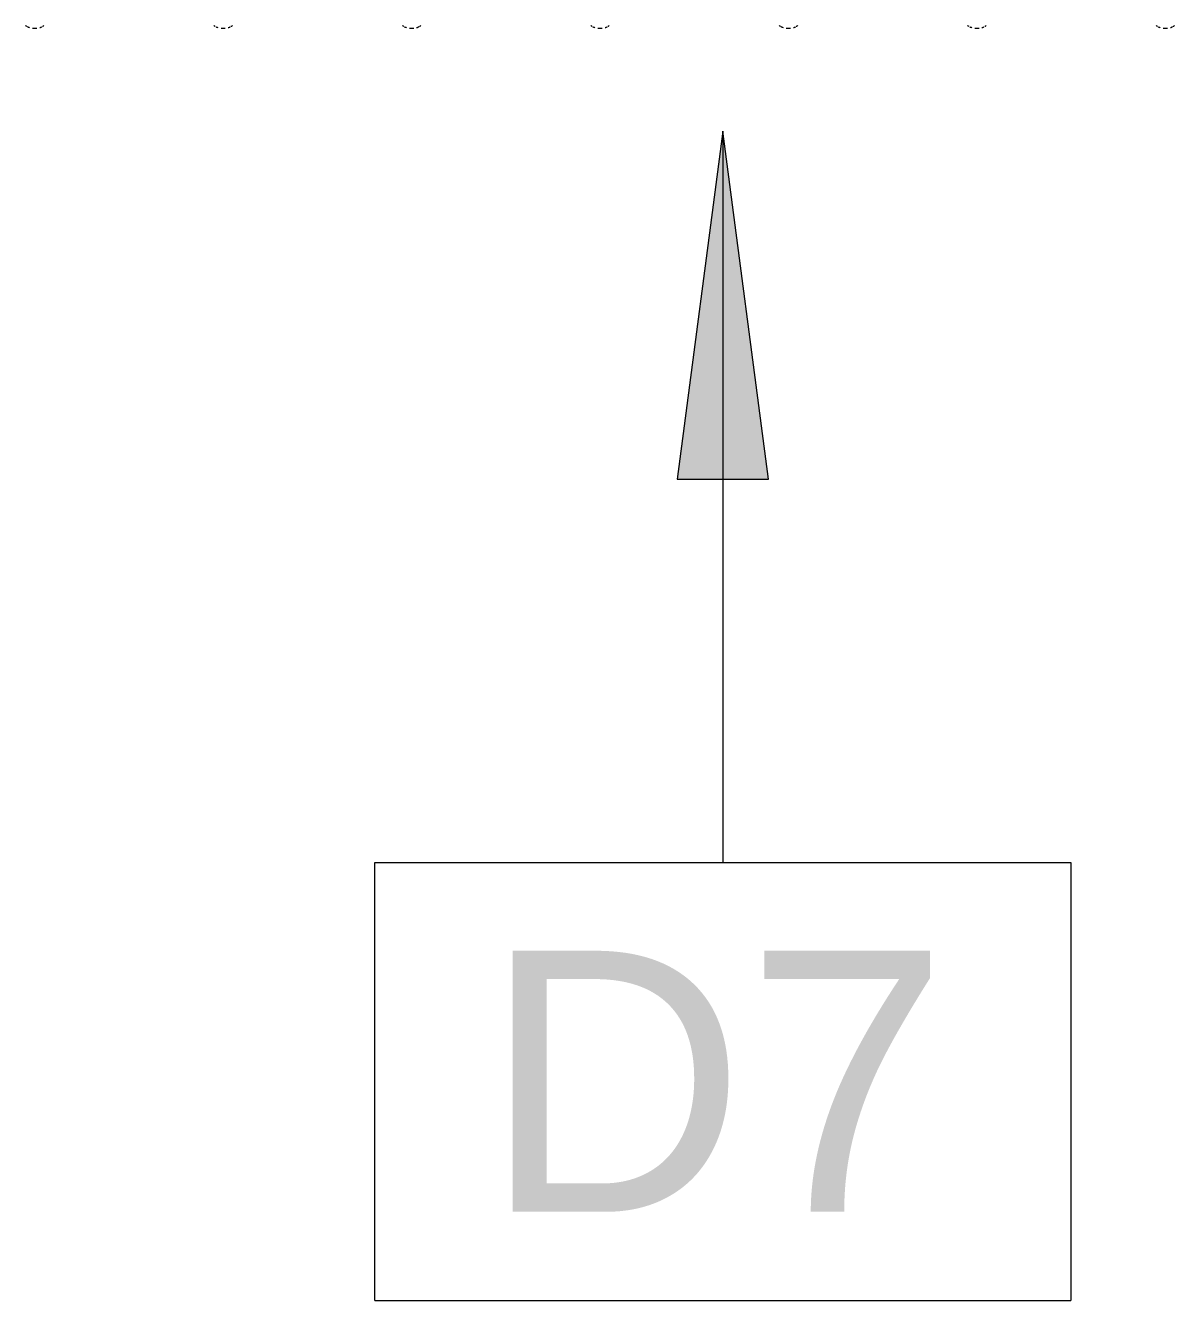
# Model space of a CAD drawing. Header units: inches. Extents: x -1176 to 1545, y -2552 to 978.
# Drawn here: x -186.14 to -166.32, y 509.13 to 531.11 of the extents above; entities that cross this region are included whole.
import ezdxf

# ---------------------------------------------------------------- set-up
doc = ezdxf.new("R2010")
doc.units = ezdxf.units.IN
doc.header["$MEASUREMENT"] = 0
doc.linetypes.add('Demolished', pattern=[0.1875, 0.125, -0.0625])
doc.layers.add('A-ANNO-KEYN', color=231, linetype='Continuous', lineweight=9)
doc.layers.add('A-GENM', color=13, linetype='Continuous', lineweight=18)
doc.styles.add('Arial', font='arial.ttf', dxfattribs={"height": 4.5})

# ---------------------------------------------------------------- blocks, each defined once
blk = doc.blocks.new('Cast_Iron_Radiator_8182 - Cast_Iron_Radiator_8182-V30-2nd Floor Demo')
at = {"layer": 'A-GENM', "color": 7, "linetype": 'Demolished', "lineweight": 9}
for p, q in [((-5.787, -4.933), (-5.75, -4.933)), ((-5.75, -4.933), (-5.713, -4.933)), ((-2.537, -4.933), (-2.5, -4.933)), ((-2.5, -4.933), (-2.463, -4.933)), ((0.713, -4.933), (0.75, -4.933)), ((0.75, -4.933), (0.787, -4.933)), ((3.963, -4.933), (4, -4.933)), ((4, -4.933), (4.037, -4.933)), ((7.213, -4.933), (7.25, -4.933)), ((7.25, -4.933), (7.287, -4.933)), ((10.463, -4.933), (10.5, -4.933)), ((10.5, -4.933), (10.537, -4.933)), ((13.713, -4.933), (13.75, -4.933)), ((13.75, -4.933), (13.787, -4.933))]:
    blk.add_line(p, q, dxfattribs=at)
at = {"layer": 'A-GENM', "color": 7, "linetype": 'Demolished', "lineweight": 9, "flags": 128}
for points in [[(-5.886, -4.904), (-5.892, -4.9), (-5.898, -4.896), (-5.904, -4.891), (-5.909, -4.887)], [(-5.838, -4.925), (-5.845, -4.923), (-5.852, -4.921), (-5.859, -4.918), (-5.866, -4.915), (-5.873, -4.912)], [(-5.628, -4.912), (-5.635, -4.915), (-5.642, -4.918), (-5.649, -4.921), (-5.656, -4.924), (-5.663, -4.926)], [(-5.591, -4.887), (-5.597, -4.892), (-5.603, -4.896), (-5.609, -4.901), (-5.615, -4.905)], [(-2.636, -4.904), (-2.642, -4.9), (-2.648, -4.896), (-2.654, -4.891), (-2.659, -4.887)], [(-2.588, -4.925), (-2.595, -4.923), (-2.602, -4.921), (-2.609, -4.918), (-2.616, -4.915), (-2.623, -4.912)], [(-2.378, -4.912), (-2.385, -4.915), (-2.392, -4.918), (-2.399, -4.921), (-2.406, -4.924), (-2.413, -4.926)], [(-2.341, -4.887), (-2.347, -4.892), (-2.353, -4.896), (-2.359, -4.901), (-2.365, -4.905)], [(0.614, -4.904), (0.608, -4.9), (0.602, -4.896), (0.596, -4.891), (0.591, -4.887)], [(0.662, -4.925), (0.655, -4.923), (0.648, -4.921), (0.641, -4.918), (0.634, -4.915), (0.627, -4.912)], [(0.872, -4.912), (0.865, -4.915), (0.858, -4.918), (0.851, -4.921), (0.844, -4.924), (0.837, -4.926)], [(0.909, -4.887), (0.903, -4.892), (0.897, -4.896), (0.891, -4.901), (0.885, -4.905)], [(3.864, -4.904), (3.858, -4.9), (3.852, -4.896), (3.846, -4.891), (3.841, -4.887)], [(3.912, -4.925), (3.905, -4.923), (3.898, -4.921), (3.891, -4.918), (3.884, -4.915), (3.877, -4.912)], [(4.122, -4.912), (4.115, -4.915), (4.108, -4.918), (4.101, -4.921), (4.094, -4.924), (4.087, -4.926)], [(4.159, -4.887), (4.153, -4.892), (4.147, -4.896), (4.141, -4.901), (4.135, -4.905)], [(7.114, -4.904), (7.108, -4.9), (7.102, -4.896), (7.096, -4.891), (7.091, -4.887)], [(7.162, -4.925), (7.155, -4.923), (7.148, -4.921), (7.141, -4.918), (7.134, -4.915), (7.127, -4.912)], [(7.372, -4.912), (7.365, -4.915), (7.358, -4.918), (7.351, -4.921), (7.344, -4.924), (7.337, -4.926)], [(7.409, -4.887), (7.403, -4.892), (7.397, -4.896), (7.391, -4.901), (7.385, -4.905)], [(10.364, -4.904), (10.358, -4.9), (10.352, -4.896), (10.346, -4.891), (10.341, -4.887)], [(10.412, -4.925), (10.405, -4.923), (10.398, -4.921), (10.391, -4.918), (10.384, -4.915), (10.377, -4.912)], [(10.622, -4.912), (10.615, -4.915), (10.608, -4.918), (10.601, -4.921), (10.594, -4.924), (10.587, -4.926)], [(10.659, -4.887), (10.653, -4.892), (10.647, -4.896), (10.641, -4.901), (10.635, -4.905)], [(13.614, -4.904), (13.608, -4.9), (13.602, -4.896), (13.596, -4.891), (13.591, -4.887)], [(13.662, -4.925), (13.655, -4.923), (13.648, -4.921), (13.641, -4.918), (13.634, -4.915), (13.627, -4.912)], [(13.872, -4.912), (13.865, -4.915), (13.858, -4.918), (13.851, -4.921), (13.844, -4.924), (13.837, -4.926)], [(13.909, -4.887), (13.903, -4.892), (13.897, -4.896), (13.891, -4.901), (13.885, -4.905)]]:
    blk.add_lwpolyline(points, dxfattribs=at)
blk = doc.blocks.new('Keynote Tag - Keynote Number - Boxed-135510-2nd Floor Demo')
at = {"layer": 'A-ANNO-KEYN'}
for p, q in [((-0.125, -0.07924), (-0.125, 0.07812)), ((-0.125, 0.07812), (0.125, 0.07812)), ((0.125, 0.07812), (0.125, -0.07924)), ((-0.125, -0.07924), (0.125, -0.07924))]:
    blk.add_line(p, q, dxfattribs=at)

msp = doc.modelspace()

# ---------------------------------------------------------------- hatches: boundary and pattern name
at = {"layer": 'A-ANNO-KEYN'}
msp.add_hatch(color=256, dxfattribs=at).paths.add_polyline_path([(-174.112, 529.284), (-174.902, 523.284), (-173.323, 523.284)], flags=0)

# ---------------------------------------------------------------- linework, layer by layer
for p, q in [((-174.112, 529.284), (-174.902, 523.284)), ((-173.323, 523.284), (-174.112, 529.284)), ((-174.112, 529.284), (-174.112, 516.681)), ((-174.902, 523.284), (-173.323, 523.284))]:
    msp.add_line(p, q, dxfattribs=at)

# ---------------------------------------------------------------- block references
at = {"layer": 'A-ANNO-KEYN', "xscale": 47.99999999999997, "yscale": 47.99999999999997, "zscale": 47.99999999999997}
msp.add_blockref('Keynote Tag - Keynote Number - Boxed-135510-2nd Floor Demo', (-174.112, 512.931), dxfattribs=at)
at = {"layer": 'A-GENM', "color": 7, "linetype": 'Demolished', "lineweight": 9}
msp.add_blockref('Cast_Iron_Radiator_8182 - Cast_Iron_Radiator_8182-V30-2nd Floor Demo', (-180.23, 535.994), dxfattribs=at)

# ---------------------------------------------------------------- texts
at = {"layer": 'A-ANNO-KEYN', "insert": (-178.255, 515.157), "char_height": 4.5, "width": 9.8475, "attachment_point": 1, "style": 'Arial'}
msp.add_mtext('D7', dxfattribs=at)

doc.saveas('drawing.dxf')
